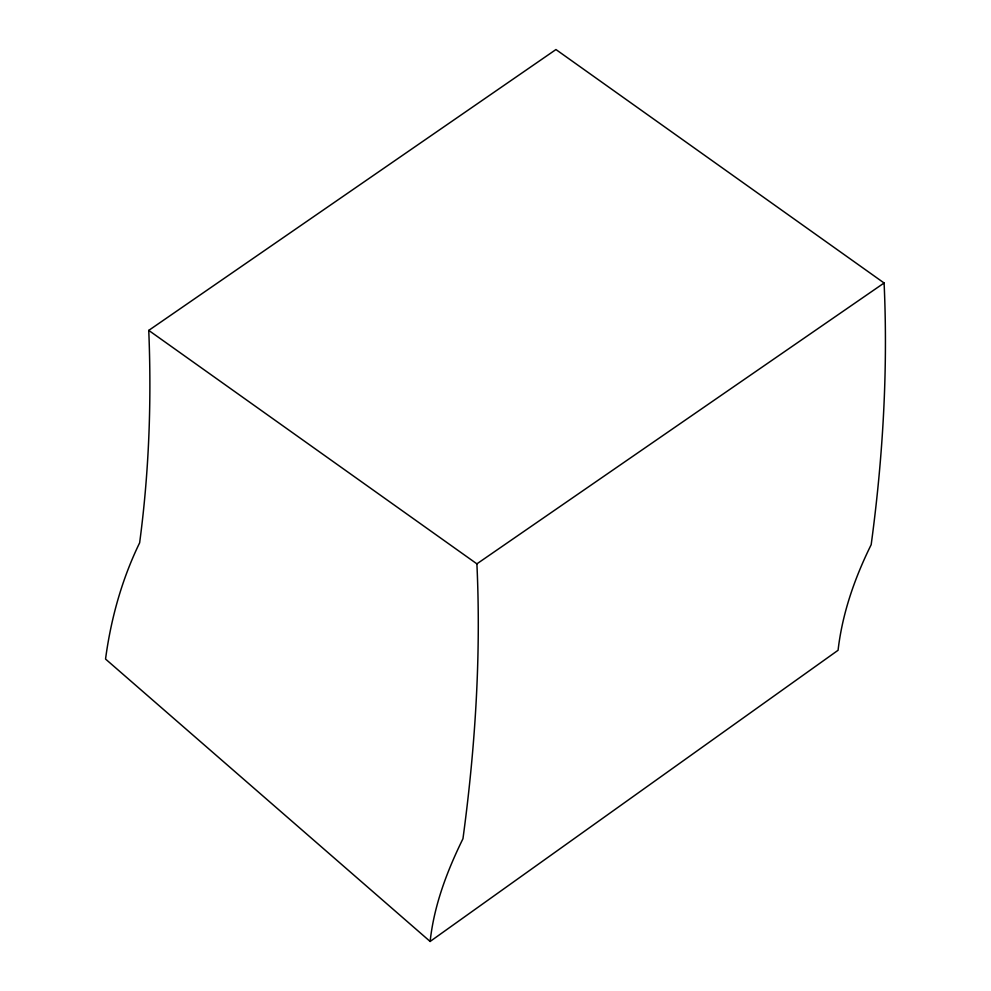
<?xml version="1.0" encoding="UTF-8"?>
<svg xmlns="http://www.w3.org/2000/svg" width="991" height="991" viewBox="0 0 991 991"><rect width="100%" height="100%" fill="white"/><g stroke="black" fill="none" stroke-linecap="round" stroke-linejoin="round"><path stroke-width="1.49" d="M430.131 941.45C434.058 905.254 447.028 871.188 462.958 838.72C475.271 747.623 481.18 655.732 476.894 563.842L148.749 330.399L555.951 49.55L884.096 282.992C888.097 370.461 882.894 457.966 871.176 544.691C854.725 577.976 842.338 613.243 838.076 650.269L430.131 941.45L105.541 659.052C110.905 618.818 121.856 579.401 139.632 542.833C149.034 472.41 151.673 401.367 148.749 330.399M476.894 563.842L884.096 282.992"/></g></svg>
